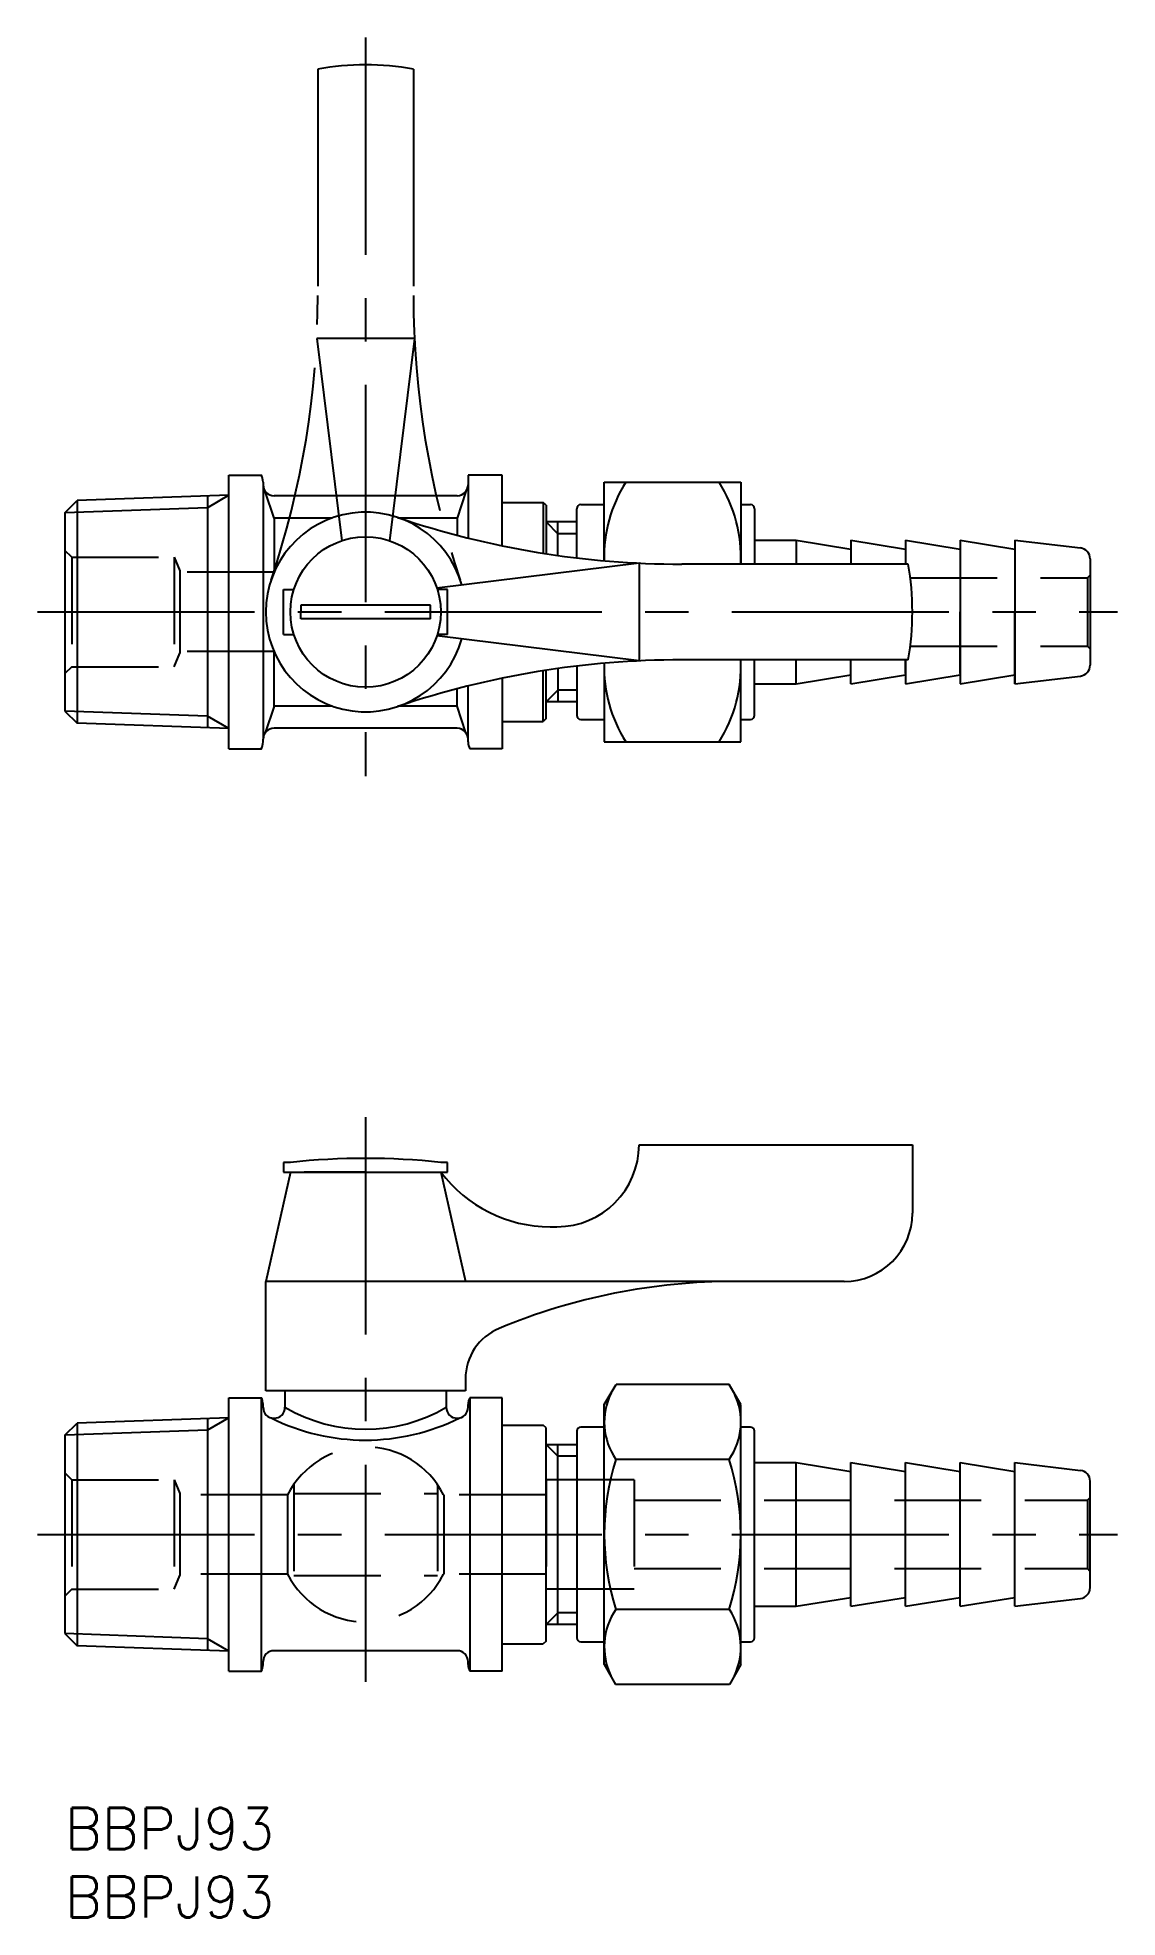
# Model space of a CAD drawing. Extents: x -2 to 77, y -8 to 129.
import ezdxf

# ---------------------------------------------------------------- set-up
doc = ezdxf.new("R2010")
doc.units = 0
doc.header["$LTSCALE"] = 0.5
for name, pattern in [('CENTER', [50.8, 31.75, -6.35, 6.35, -6.35]), ('DASHED', [19.05, 12.7, -6.35]), ('PHANTOM', [63.5, 31.75, -6.35, 6.35, -6.35, 6.35, -6.35])]:
    doc.linetypes.add(name, pattern=pattern)
for name, color, linetype in [('MSM_CENTER', 1, 'CENTER'), ('MSM_CONTINUOUS', 7, 'CONTINUOUS'), ('MSM_DASHED', 4, 'DASHED'), ('MSM_IMAGINARY', 6, 'PHANTOM'), ('MSM_NARROW', 5, 'CONTINUOUS'), ('MSM_PART_NUMBER', 7, 'CONTINUOUS')]:
    doc.layers.add(name, color=color, linetype=linetype)
doc.styles.get("Standard").update_dxf_attribs({"font": 'txt.shx', "height": 3, "bigfont": 'bigfont.shx'})

# ---------------------------------------------------------------- blocks, each defined once
blk = doc.blocks.new('*U3')
at = {"layer": 'MSM_PART_NUMBER'}
blk.add_text('BBPJ93', height=3, dxfattribs=at).set_placement((0, -3))
blk = doc.blocks.new('*U4')
at = {"layer": 'MSM_PART_NUMBER'}
blk.add_text('BBPJ93', height=3, dxfattribs=at).set_placement((0, -8))

msp = doc.modelspace()

# ---------------------------------------------------------------- linework, layer by layer
at = {"layer": 'MSM_CENTER'}
for p, q in [((22, 129.45), (22, 75.45)), ((-2, 87.45), (77, 87.45)), ((22, 50.5), (22, 8)), ((-2, 20), (77, 20))]:
    msp.add_line(p, q, dxfattribs=at)
at = {"layer": 'MSM_CONTINUOUS'}
for p, q in [((12, 97.45), (14.37, 97.45)), ((12, 77.45), (12, 97.45)), ((14.5, 96.95), (14.5, 96.75)), ((14.5, 96.75), (14.5, 78.15)), ((15.3, 94.32), (14.66, 96.27)), ((29.34, 96.27), (28.7, 94.32)), ((32, 97.45), (29.5, 97.45)), ((29.5, 97.45), (29.5, 92.86)), ((32, 92.29), (32, 97.45)), ((39.45, 92.07), (39.45, 96.95)), ((39.45, 96.95), (49.45, 96.95)), ((49.45, 96.95), (49.45, 90.95)), ((0, 94.7), (0.89, 95.59)), ((12, 95.98), (0.89, 95.59)), ((0.89, 95.59), (0.89, 79.31)), ((10.42, 95.92), (10.42, 78.97)), ((28.7, 95.95), (15.3, 95.95)), ((32, 95.45), (35, 95.45)), ((35.2, 95.25), (35, 95.45)), ((35, 95.45), (35, 91.74)), ((35.2, 95.25), (35.2, 91.71)), ((37.45, 91.4), (37.45, 95)), ((37.75, 95.3), (39.45, 95.3)), ((49.45, 95.3), (50.15, 95.3)), ((50.45, 95), (50.45, 90.95)), ((0, 94.7), (0, 80.19)), ((19.54, 94.32), (15.3, 94.32)), ((15.3, 94.32), (15.3, 90.35)), ((28.7, 94.32), (24.46, 94.32)), ((28.7, 94.32), (28.7, 93.06)), ((37.45, 94.03), (35.2, 94.03)), ((36.06, 91.58), (36.06, 94.03)), ((50.45, 92.7), (53.5, 92.7)), ((53.5, 92.7), (53.5, 90.95)), ((53.5, 92.7), (57.5, 92.05)), ((57.5, 92.7), (61.5, 92.05)), ((57.5, 92.7), (57.5, 90.95)), ((61.5, 92.7), (61.5, 90.95)), ((61.5, 92.7), (65.5, 92.05)), ((65.5, 92.7), (65.5, 82.2)), ((65.5, 92.7), (69.5, 92.05)), ((69.5, 92.7), (69.5, 82.2)), ((69.5, 92.7), (74.29, 92.13)), ((42, 91.02), (27.21, 89.2)), ((39.45, 91.2), (39.45, 92.07)), ((42, 91.02), (42, 83.87)), ((61.69, 90.95), (45.13, 90.95)), ((53.5, 91.95), (53.5, 90.95)), ((61.5, 91.3), (61.5, 90.95)), ((65.5, 91.3), (65.5, 87.45)), ((69.5, 91.3), (69.5, 87.45)), ((75, 91.34), (75, 83.56)), ((16, 85.8), (16, 89.1)), ((16, 89.1), (16.75, 89.1)), ((28, 89.1), (27.25, 89.1)), ((28, 85.8), (28, 89.1)), ((26.75, 87.95), (17.25, 87.95)), ((17.25, 87.95), (17.25, 87.45)), ((17.25, 86.95), (17.25, 87.45)), ((26.75, 86.95), (17.25, 86.95)), ((26.75, 86.95), (26.75, 87.95)), ((65.5, 82.95), (65.5, 87.45)), ((69.5, 82.95), (69.5, 87.45)), ((69.5, 82.2), (69.5, 87.45)), ((16, 85.8), (16.75, 85.8)), ((42, 83.87), (27.21, 85.7)), ((28, 85.8), (27.25, 85.8)), ((15.3, 80.57), (15.3, 84.55)), ((61.69, 83.95), (45.13, 83.95)), ((49.45, 77.95), (49.45, 83.95)), ((50.45, 79.9), (50.45, 83.95)), ((53.5, 82.95), (53.5, 83.95)), ((53.5, 82.2), (53.5, 83.95)), ((57.5, 82.2), (57.5, 83.95)), ((61.5, 82.95), (61.5, 83.95)), ((61.5, 83.6), (61.5, 83.95)), ((61.5, 83.95), (61.5, 82.2)), ((32, 82.61), (32, 77.45)), ((35, 79.45), (35, 83.15)), ((35.2, 79.65), (35.2, 83.18)), ((36.06, 83.31), (36.06, 80.87)), ((37.45, 83.49), (37.45, 79.9)), ((39.45, 82.83), (39.45, 77.95)), ((53.5, 82.2), (57.5, 82.85)), ((57.5, 82.2), (61.5, 82.85)), ((61.5, 82.2), (65.5, 82.85)), ((65.5, 82.2), (69.5, 82.85)), ((69.5, 82.2), (74.29, 82.76)), ((28.7, 80.57), (28.7, 81.84)), ((29.5, 78.15), (29.5, 82.04)), ((50.45, 82.2), (53.5, 82.2)), ((0, 80.19), (0.89, 79.31)), ((15.3, 80.57), (14.66, 78.62)), ((19.54, 80.57), (15.3, 80.57)), ((28.7, 80.57), (24.46, 80.57)), ((29.34, 78.62), (28.7, 80.57)), ((37.45, 80.87), (35.2, 80.87)), ((12, 78.92), (0.89, 79.31)), ((28.7, 78.95), (15.3, 78.95)), ((32, 79.45), (35, 79.45)), ((35.2, 79.65), (35, 79.45)), ((37.75, 79.6), (39.45, 79.6)), ((49.45, 79.6), (50.15, 79.6)), ((12, 77.45), (14.37, 77.45)), ((14.5, 77.95), (14.5, 78.15)), ((29.5, 77.95), (29.5, 78.15)), ((32, 77.45), (29.63, 77.45)), ((39.45, 77.95), (49.45, 77.95)), ((42, 48.5), (62, 48.5)), ((62, 48.5), (62, 43.5)), ((16.5, 47.2), (16, 47.2)), ((16, 47.2), (16, 46.5)), ((28, 47.2), (27.5, 47.2)), ((28, 46.5), (28, 47.2)), ((16.5, 46.5), (14.7, 38.5)), ((16, 46.5), (17.65, 46.5)), ((16.5, 46.5), (27.5, 46.5)), ((22, 46.5), (17.5, 46.5)), ((26.35, 46.5), (28, 46.5)), ((27.5, 46.5), (29.3, 38.5)), ((35.5, 42.5), (36, 42.5)), ((57, 38.5), (14.7, 38.5)), ((14.7, 30.5), (14.7, 38.5)), ((29.3, 30.5), (14.7, 30.5)), ((16.1, 30.5), (16.1, 29.3)), ((27.9, 30.5), (27.9, 29.3)), ((29.3, 31.37), (29.3, 30.5)), ((39.45, 29.5), (40.32, 30.97)), ((48.59, 30.97), (40.32, 30.97)), ((49.45, 29.5), (48.59, 30.97)), ((12, 30), (14.37, 30)), ((12, 10), (12, 30)), ((14.37, 10), (14.37, 30)), ((14.5, 29.3), (14.5, 29.5)), ((29.5, 29.3), (29.5, 29.5)), ((32, 30), (29.63, 30)), ((29.63, 30), (29.63, 10)), ((32, 10), (32, 30)), ((39.45, 10.5), (39.45, 29.5)), ((49.45, 10.5), (49.45, 29.5)), ((0, 27.25), (0.89, 28.14)), ((12, 28.53), (0.89, 28.14)), ((0.89, 28.14), (0.89, 11.86)), ((10.42, 28.47), (10.42, 11.53)), ((32, 28), (35, 28)), ((35.2, 27.8), (35, 28)), ((35.2, 12.2), (35.2, 27.8)), ((37.45, 27.55), (37.45, 12.45)), ((39.45, 27.85), (37.75, 27.85)), ((50.15, 27.85), (49.44, 27.85)), ((50.45, 12.45), (50.45, 27.55)), ((0, 27.25), (0, 12.75)), ((35.2, 26.58), (37.45, 26.58)), ((36.06, 13.42), (36.06, 26.58)), ((48.6, 25.49), (40.3, 25.48)), ((50.45, 25.25), (53.5, 25.25)), ((53.5, 14.75), (53.5, 25.25)), ((53.5, 25.25), (57.5, 24.6)), ((57.5, 14.75), (57.5, 25.25)), ((57.5, 25.25), (61.5, 24.6)), ((61.5, 14.75), (61.5, 25.25)), ((61.5, 25.25), (65.5, 24.6)), ((65.5, 14.75), (65.5, 25.25)), ((65.5, 25.25), (69.5, 24.6)), ((69.5, 14.75), (69.5, 25.25)), ((69.5, 25.25), (74.29, 24.68)), ((75, 16.11), (75, 23.89)), ((53.5, 14.75), (57.5, 15.4)), ((57.5, 14.75), (61.5, 15.4)), ((61.5, 14.75), (65.5, 15.4)), ((65.5, 14.75), (69.5, 15.4)), ((69.5, 14.75), (74.29, 15.32)), ((48.6, 14.52), (40.3, 14.52)), ((50.45, 14.75), (53.5, 14.75)), ((0, 12.75), (0.89, 11.86)), ((37.45, 13.42), (35.2, 13.42)), ((12, 11.47), (0.89, 11.86)), ((28.7, 11.5), (15.3, 11.5)), ((32, 12), (35, 12)), ((35.2, 12.2), (35, 12)), ((37.75, 12.15), (39.45, 12.15)), ((49.44, 12.15), (50.15, 12.15)), ((12, 10), (14.37, 10)), ((14.5, 10.5), (14.5, 10.7)), ((29.5, 10.5), (29.5, 10.7)), ((32, 10), (29.63, 10)), ((39.45, 10.5), (40.29, 9.03)), ((49.45, 10.5), (48.62, 9.03)), ((48.62, 9.03), (40.29, 9.03))]:
    msp.add_line(p, q, dxfattribs=at)
msp.add_circle((22, 87.45), 5.5, dxfattribs=at)
for centre, radius, start, end in [((13.5, 96.95), 1, 0, 30), ((15.3, 96.75), 0.8, 180, 270), ((28.7, 96.75), 0.8, 270, 360), ((49.68, 91.45), 10.24, 147.5222, 181.4033), ((39.22, 91.45), 10.24, 357.202, 32.4778), ((37.75, 95), 0.3, 90, 180), ((50.15, 95), 0.3, 0, 90), ((22, 87.45), 7.3, 15.6882, 344.3118), ((45.13, 155.95), 65, 251.3413, 270), ((74.2, 91.34), 0.8, 0, 83.2599), ((42, 87.45), 20, 349.9213, 10.0787), ((45.13, 18.95), 65, 90, 108.6587), ((39.22, 83.45), 10.24, 327.5222, 2.798), ((49.68, 83.45), 10.24, 178.5967, 212.4778), ((74.2, 83.56), 0.8, 276.7401, 0), ((37.75, 79.9), 0.3, 180, 270), ((50.15, 79.9), 0.3, 270, 0), ((15.3, 78.15), 0.8, 90, 180), ((28.7, 78.15), 0.8, 0, 90), ((13.5, 77.95), 1, 330, 0), ((30.5, 77.95), 1, 180, 210), ((36, 48.5), 6, 270, 0), ((22, -3.07), 50.57, 83.7557, 96.2443), ((35.5, 52.5), 10, 216.8699, 270), ((57, 43.5), 5, 270, 0), ((49, -6.5), 45, 90, 112.5151), ((33.3, 31.37), 4, 112.5151, 180), ((44.28, 28.22), 4.82, 153.8577, 214.5098), ((44.63, 28.22), 4.82, 325.4902, 26.1423), ((13.5, 29.5), 1, 0, 30), ((15.3, 29.3), 0.8, 180, 0), ((22, 39.38), 11.68, 239.6542, 300.3458), ((28.7, 29.3), 0.8, 180, 0), ((30.5, 29.5), 1, 150, 180), ((21.99, 42.36), 15.46, 243.4418, 296.4733), ((37.75, 27.55), 0.3, 90, 180), ((50.15, 27.55), 0.3, 0, 90), ((57.63, 20), 18.17, 162.4303, 197.5697), ((31.28, 20), 18.17, 342.4303, 17.5697), ((74.2, 23.89), 0.8, 0, 83.2599), ((74.2, 16.11), 0.8, 276.7401, 0), ((44.37, 11.77), 4.91, 146.0802, 205.3663), ((44.54, 11.77), 4.91, 334.6337, 33.9198), ((37.75, 12.45), 0.3, 180, 270), ((50.15, 12.45), 0.3, 270, 0), ((15.3, 10.7), 0.8, 90, 180), ((28.7, 10.7), 0.8, 0, 90), ((13.5, 10.5), 1, 330, 0), ((30.5, 10.5), 1, 180, 210)]:
    msp.add_arc(centre, radius, start, end, dxfattribs=at)
at = {"layer": 'MSM_DASHED'}
for p, q in [((0.5, 91.45), (0, 91.95)), ((0.5, 91.45), (8, 91.45)), ((0.5, 91.45), (0.5, 83.45)), ((8, 91.45), (8, 83.45)), ((8, 91.45), (8.41, 90.45)), ((8.41, 90.45), (8.41, 84.45)), ((15.3, 90.35), (8.41, 90.35)), ((61.84, 89.95), (74.8, 89.95)), ((75, 90.15), (74.8, 89.95)), ((74.8, 89.95), (74.8, 84.95)), ((8, 83.45), (8.41, 84.45)), ((15.3, 84.55), (8.41, 84.55)), ((61.84, 84.95), (74.8, 84.95)), ((75, 84.75), (74.8, 84.95)), ((0.5, 83.45), (0, 82.95)), ((0.5, 83.45), (8, 83.45)), ((0.5, 24), (0, 24.5)), ((0.5, 24), (0.5, 16)), ((0.5, 24), (8, 24)), ((8, 24), (8, 16)), ((8, 24), (8.41, 23)), ((16.75, 23.66), (16.75, 16.34)), ((27.25, 23.66), (27.25, 16.34)), ((41.64, 24), (35.2, 24)), ((35.2, 24), (35.2, 17.1)), ((41.64, 24), (41.64, 16)), ((8.41, 23), (8.41, 17)), ((16.29, 22.9), (8.41, 22.9)), ((16.29, 22.9), (16.29, 17.1)), ((16.75, 23), (27.25, 23)), ((35.2, 22.9), (27.71, 22.9)), ((27.71, 22.9), (27.71, 17.1)), ((41.64, 22.5), (74.8, 22.5)), ((75, 22.7), (74.8, 22.5)), ((74.8, 22.5), (74.8, 17.5)), ((35.2, 16), (35.2, 20)), ((8, 16), (8.41, 17)), ((16.29, 17.1), (8.41, 17.1)), ((16.75, 17), (27.25, 17)), ((35.2, 17.1), (27.71, 17.1)), ((41.64, 17.5), (74.8, 17.5)), ((75, 17.3), (74.8, 17.5)), ((0.5, 16), (0, 15.5)), ((0.5, 16), (8, 16)), ((41.64, 16), (35.2, 16))]:
    msp.add_line(p, q, dxfattribs=at)
for start, end in [(26.9444, 153.0556), (206.9444, 333.0556)]:
    msp.add_arc((22, 20), 6.4, start, end, dxfattribs=at)
at = {"layer": 'MSM_IMAGINARY'}
for p, q in [((18.5, 127.14), (18.5, 110.58)), ((25.5, 127.14), (25.5, 110.58)), ((18.42, 107.45), (20.25, 92.66)), ((25.58, 107.45), (18.42, 107.45)), ((25.58, 107.45), (23.75, 92.66))]:
    msp.add_line(p, q, dxfattribs=at)
for centre, radius, start, end in [((22, 107.45), 20, 79.9213, 100.0787), ((-46.5, 110.58), 65, 341.3413, 0), ((90.5, 110.58), 65, 180, 198.6587)]:
    msp.add_arc(centre, radius, start, end, dxfattribs=at)
at = {"layer": 'MSM_NARROW'}
for p, q in [((10.42, 95.06), (0, 94.7)), ((12, 95.98), (10.42, 95.06)), ((35.2, 94.03), (36.06, 93.17)), ((37.45, 93.17), (36.06, 93.17)), ((35.2, 80.87), (36.06, 81.73)), ((37.45, 81.73), (36.06, 81.73)), ((10.42, 79.83), (0, 80.19)), ((12, 78.92), (10.42, 79.83)), ((10.42, 27.62), (0, 27.25)), ((12, 28.53), (10.42, 27.62)), ((35.2, 26.58), (36.06, 25.72)), ((37.45, 25.72), (36.06, 25.72)), ((35.2, 13.42), (36.06, 14.28)), ((37.45, 14.28), (36.06, 14.28)), ((10.42, 12.38), (0, 12.75)), ((12, 11.47), (10.42, 12.38))]:
    msp.add_line(p, q, dxfattribs=at)

# ---------------------------------------------------------------- block references
at = {"layer": 'MSM_CONTINUOUS'}
for name in ['*U3', '*U4']:
    msp.add_blockref(name, (0, 0), dxfattribs=at)

doc.saveas('drawing.dxf')
